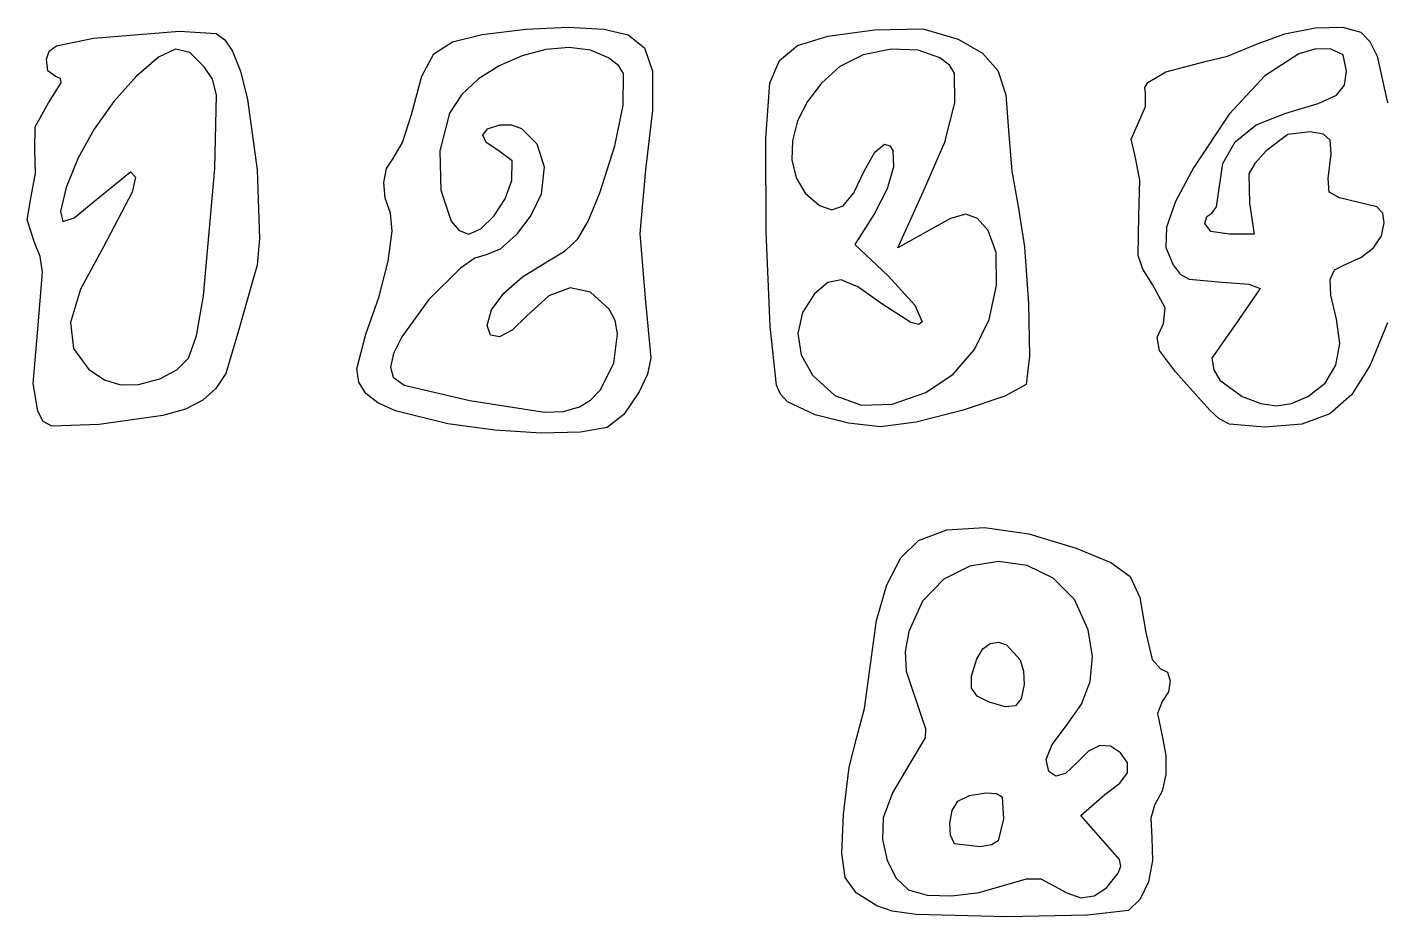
# Model space of a CAD drawing. Header units: metres. Extents: x -32.8 to -0.3, y -12.8 to 5.4.
# Drawn here: x -32.76 to -27.2, y -12.8 to -9.16 of the extents above; entities that cross this region are included whole.
import ezdxf

# ---------------------------------------------------------------- set-up
doc = ezdxf.new("R2010")
doc.units = ezdxf.units.M

msp = doc.modelspace()

# ---------------------------------------------------------------- linework, layer by layer
at = {"layer": '1', "color": 3}
for p, q in [((-30.895697, -9.188496), (-30.717122, -9.165819)), ((-30.717122, -9.165819), (-30.544185, -9.158496)), ((-30.544185, -9.158496), (-30.397907, -9.166482)), ((-29.291017, -9.169492), (-29.094483, -9.164323)), ((-29.094483, -9.164323), (-28.950009, -9.207563)), ((-27.613649, -9.184575), (-27.48937, -9.160654)), ((-27.48937, -9.160654), (-27.378472, -9.157903)), ((-27.378472, -9.157903), (-27.30305, -9.178828)), ((-32.636824, -9.234155), (-32.484659, -9.202261)), ((-32.484659, -9.202261), (-32.133641, -9.174039)), ((-32.133641, -9.174039), (-31.983463, -9.184211)), ((-31.983463, -9.184211), (-31.947965, -9.20925)), ((-31.947965, -9.20925), (-31.916572, -9.256007)), ((-31.093004, -9.266605), (-31.017476, -9.21746)), ((-31.017476, -9.21746), (-30.895697, -9.188496)), ((-30.397907, -9.166482), (-30.299307, -9.189734)), ((-30.299307, -9.189734), (-30.231777, -9.242952)), ((-29.60586, -9.233118), (-29.482181, -9.194386)), ((-29.482181, -9.194386), (-29.291017, -9.169492)), ((-28.950009, -9.207563), (-28.849814, -9.263792)), ((-27.729214, -9.22716), (-27.613649, -9.184575)), ((-27.30305, -9.178828), (-27.26612, -9.216606)), ((-27.26612, -9.216606), (-27.235916, -9.276648)), ((-32.676809, -9.288898), (-32.665723, -9.256364)), ((-32.665723, -9.256364), (-32.636824, -9.234155)), ((-32.150229, -9.248123), (-32.219455, -9.280003)), ((-32.091254, -9.261791), (-32.150229, -9.248123)), ((-32.03196, -9.319507), (-32.091254, -9.261791)), ((-31.916572, -9.256007), (-31.883313, -9.337491)), ((-31.142237, -9.358487), (-31.093004, -9.266605)), ((-30.732351, -9.275109), (-30.825825, -9.31585)), ((-30.635367, -9.249543), (-30.732351, -9.275109)), ((-30.540476, -9.241103), (-30.635367, -9.249543)), ((-30.453284, -9.251742), (-30.540476, -9.241103)), ((-30.379394, -9.283409), (-30.453284, -9.251742)), ((-30.231777, -9.242952), (-30.199169, -9.338485)), ((-29.679369, -9.294479), (-29.60586, -9.233118)), ((-29.33726, -9.271472), (-29.432827, -9.318999)), ((-29.22396, -9.248536), (-29.33726, -9.271472)), ((-29.113053, -9.251943), (-29.22396, -9.248536)), ((-29.02467, -9.283446), (-29.113053, -9.251943)), ((-28.849814, -9.263792), (-28.787565, -9.334643)), ((-27.934732, -9.297458), (-27.847793, -9.276444)), ((-27.847793, -9.276444), (-27.729214, -9.22716)), ((-27.556191, -9.266523), (-27.695384, -9.357201)), ((-27.490585, -9.247448), (-27.556191, -9.266523)), ((-27.428505, -9.246637), (-27.490585, -9.247448)), ((-27.375914, -9.270836), (-27.428505, -9.246637)), ((-27.362325, -9.337598), (-27.375914, -9.270836)), ((-27.235916, -9.276648), (-27.194128, -9.467674)), ((-32.671187, -9.336315), (-32.676809, -9.288898)), ((-32.219455, -9.280003), (-32.309506, -9.358934)), ((-31.998113, -9.370456), (-32.03196, -9.319507)), ((-30.825825, -9.31585), (-30.910183, -9.369816)), ((-30.338807, -9.314123), (-30.379394, -9.283409)), ((-30.318154, -9.347498), (-30.338807, -9.314123)), ((-29.720026, -9.387259), (-29.679369, -9.294479)), ((-29.432827, -9.318999), (-29.508118, -9.386284)), ((-28.9851, -9.313606), (-29.02467, -9.283446)), ((-28.964385, -9.34623), (-28.9851, -9.313606)), ((-28.100088, -9.34052), (-27.934732, -9.297458)), ((-32.640167, -9.359453), (-32.671187, -9.336315)), ((-32.668293, -9.467674), (-32.616916, -9.385509)), ((-32.619889, -9.368066), (-32.640167, -9.359453)), ((-32.616916, -9.385509), (-32.619889, -9.368066)), ((-32.309506, -9.358934), (-32.4023, -9.462156)), ((-31.981951, -9.434934), (-31.998113, -9.370456)), ((-31.883313, -9.337491), (-31.854646, -9.453474)), ((-31.185129, -9.515665), (-31.142237, -9.358487)), ((-30.910183, -9.369816), (-30.979822, -9.435054)), ((-30.319329, -9.478471), (-30.318154, -9.347498)), ((-30.199169, -9.338485), (-30.198724, -9.497584)), ((-29.735555, -9.611543), (-29.720026, -9.387259)), ((-29.508118, -9.386284), (-29.565943, -9.461623)), ((-28.963255, -9.46764), (-28.964385, -9.34623)), ((-28.787565, -9.334643), (-28.754909, -9.435205)), ((-28.186282, -9.405202), (-28.174589, -9.383653)), ((-28.174589, -9.383653), (-28.100088, -9.34052)), ((-27.695384, -9.357201), (-27.840886, -9.514151)), ((-27.36971, -9.395606), (-27.362325, -9.337598)), ((-31.98919, -9.735785), (-31.981951, -9.434934)), ((-30.979822, -9.435054), (-31.029137, -9.509615)), ((-28.754909, -9.435205), (-28.743493, -9.580562)), ((-28.183208, -9.429163), (-28.186282, -9.405202)), ((-28.184102, -9.482562), (-28.183208, -9.429163)), ((-27.477491, -9.470481), (-27.402687, -9.436141)), ((-27.402687, -9.436141), (-27.36971, -9.395606)), ((-32.723213, -9.565368), (-32.668293, -9.467674)), ((-32.4023, -9.462156), (-32.482448, -9.574673)), ((-31.854646, -9.453474), (-31.815165, -9.740986)), ((-30.35372, -9.643335), (-30.319329, -9.478471)), ((-30.198724, -9.497584), (-30.227684, -9.741498)), ((-29.565943, -9.461623), (-29.605785, -9.541519)), ((-29.00443, -9.628347), (-28.963255, -9.46764)), ((-28.211291, -9.545698), (-28.184102, -9.482562)), ((-27.610356, -9.509903), (-27.477491, -9.470481)), ((-31.221194, -9.629036), (-31.185129, -9.515665)), ((-31.029137, -9.509615), (-31.069051, -9.663068)), ((-29.605785, -9.541519), (-29.627126, -9.622481)), ((-28.241644, -9.615666), (-28.211291, -9.545698)), ((-27.840886, -9.514151), (-27.987497, -9.732852)), ((-27.730949, -9.557784), (-27.610356, -9.509903)), ((-32.724492, -9.659931), (-32.723213, -9.565368)), ((-32.482448, -9.574673), (-32.547751, -9.692998)), ((-30.893403, -9.599463), (-30.874552, -9.573558)), ((-30.879024, -9.630264), (-30.893403, -9.599463)), ((-30.874552, -9.573558), (-30.822839, -9.557229)), ((-30.822839, -9.557229), (-30.776456, -9.557736)), ((-30.776456, -9.557736), (-30.735002, -9.572162)), ((-30.735002, -9.572162), (-30.671549, -9.634882)), ((-28.743493, -9.580562), (-28.730262, -9.747426)), ((-27.816438, -9.626248), (-27.730949, -9.557784)), ((-27.601957, -9.596793), (-27.690307, -9.664313)), ((-27.510848, -9.585803), (-27.601957, -9.596793)), ((-27.455196, -9.595383), (-27.510848, -9.585803)), ((-27.428197, -9.620349), (-27.455196, -9.595383)), ((-32.721685, -9.754408), (-32.724492, -9.659931)), ((-31.259471, -9.695509), (-31.221194, -9.629036)), ((-31.069051, -9.663068), (-31.064669, -9.824508)), ((-30.831045, -9.661285), (-30.879024, -9.630264)), ((-30.772564, -9.704966), (-30.831045, -9.661285)), ((-30.671549, -9.634882), (-30.64182, -9.729609)), ((-30.415269, -9.834908), (-30.35372, -9.643335)), ((-29.733868, -9.994386), (-29.735555, -9.611543)), ((-29.627126, -9.622481), (-29.629447, -9.701013)), ((-29.29051, -9.668565), (-29.25015, -9.637007)), ((-29.25015, -9.637007), (-29.229277, -9.643692)), ((-29.229277, -9.643692), (-29.216414, -9.662461)), ((-29.216414, -9.662461), (-29.213587, -9.728518)), ((-29.093119, -9.831704), (-29.00443, -9.628347)), ((-28.225511, -9.685325), (-28.241644, -9.615666)), ((-27.86738, -9.71594), (-27.816438, -9.626248)), ((-27.690307, -9.664313), (-27.737156, -9.715168)), ((-27.423978, -9.675832), (-27.428197, -9.620349)), ((-32.547751, -9.692998), (-32.596011, -9.813642)), ((-31.286549, -9.736064), (-31.259471, -9.695509)), ((-30.774304, -9.784735), (-30.772564, -9.704966)), ((-29.629447, -9.701013), (-29.612229, -9.773621)), ((-29.332404, -9.744438), (-29.29051, -9.668565)), ((-28.2071, -9.783118), (-28.225511, -9.685325)), ((-27.884331, -9.827507), (-27.86738, -9.71594)), ((-27.737156, -9.715168), (-27.761, -9.757772)), ((-27.436669, -9.776961), (-27.423978, -9.675832)), ((-32.73919, -9.850284), (-32.721685, -9.754408)), ((-32.479696, -9.868204), (-32.333336, -9.749896)), ((-32.333336, -9.749896), (-32.313699, -9.771631)), ((-32.313699, -9.771631), (-32.326814, -9.833432)), ((-32.034737, -10.256791), (-31.98919, -9.735785)), ((-31.815165, -9.740986), (-31.806278, -10.022644)), ((-31.29787, -9.793419), (-31.286549, -9.736064)), ((-30.64182, -9.729609), (-30.655154, -9.840562)), ((-30.227684, -9.741498), (-30.251371, -10.002187)), ((-29.612229, -9.773621), (-29.574955, -9.836812)), ((-29.375941, -9.835546), (-29.332404, -9.744438)), ((-29.213587, -9.728518), (-29.23941, -9.819721)), ((-28.730262, -9.747426), (-28.703787, -9.891007)), ((-27.987497, -9.732852), (-28.06106, -9.870936)), ((-27.761, -9.757772), (-27.758777, -9.877795)), ((-27.432339, -9.833173), (-27.436669, -9.776961)), ((-32.596011, -9.813642), (-32.620466, -9.91139)), ((-31.292918, -9.857715), (-31.29787, -9.793419)), ((-31.064669, -9.824508), (-31.022703, -9.952072)), ((-30.801721, -9.859707), (-30.774304, -9.784735)), ((-29.23941, -9.819721), (-29.291622, -9.920614)), ((-29.195754, -10.06034), (-29.093119, -9.831704)), ((-28.211203, -9.928777), (-28.2071, -9.783118)), ((-27.892696, -9.892286), (-27.884331, -9.827507)), ((-32.7561, -9.946123), (-32.73919, -9.850284)), ((-32.564431, -9.937676), (-32.479696, -9.868204)), ((-32.326814, -9.833432), (-32.443931, -10.05679)), ((-31.271176, -9.919092), (-31.292918, -9.857715)), ((-30.847566, -9.930518), (-30.801721, -9.859707)), ((-30.655154, -9.840562), (-30.69713, -9.927826)), ((-30.462966, -9.951571), (-30.415269, -9.834908)), ((-29.574955, -9.836812), (-29.517105, -9.887093)), ((-29.517105, -9.887093), (-29.465704, -9.904875)), ((-29.419512, -9.888359), (-29.375941, -9.835546)), ((-28.06106, -9.870936), (-28.097981, -9.97624)), ((-27.758777, -9.877795), (-27.739867, -10.003896)), ((-27.390547, -9.855671), (-27.432339, -9.833173)), ((-27.237101, -9.892724), (-27.390547, -9.855671)), ((-32.620466, -9.91139), (-32.610647, -9.952403)), ((-32.610647, -9.952403), (-32.564431, -9.937676)), ((-31.26318, -9.992834), (-31.271176, -9.919092)), ((-30.90067, -9.983228), (-30.847566, -9.930518)), ((-30.69713, -9.927826), (-30.756971, -10.007686)), ((-29.465704, -9.904875), (-29.419512, -9.888359)), ((-29.291622, -9.920614), (-29.372364, -10.046229)), ((-28.980804, -9.93994), (-29.06977, -9.989785)), ((-28.91761, -9.923372), (-28.980804, -9.93994)), ((-28.86982, -9.940094), (-28.91761, -9.923372)), ((-28.827064, -9.990122), (-28.86982, -9.940094)), ((-28.703787, -9.891007), (-28.67802, -10.055856)), ((-28.213817, -10.091857), (-28.211203, -9.928777)), ((-27.940881, -9.961562), (-27.93259, -9.931664)), ((-27.93259, -9.931664), (-27.912659, -9.919229)), ((-27.912659, -9.919229), (-27.892696, -9.892286)), ((-27.21262, -9.918422), (-27.237101, -9.892724)), ((-27.207103, -9.957726), (-27.21262, -9.918422)), ((-32.725494, -10.0387), (-32.7561, -9.946123)), ((-31.280465, -10.115402), (-31.26318, -9.992834)), ((-31.022703, -9.952072), (-30.989724, -9.990068)), ((-30.989724, -9.990068), (-30.949867, -10.003896)), ((-30.949867, -10.003896), (-30.90067, -9.983228)), ((-30.504628, -10.02404), (-30.462966, -9.951571)), ((-29.718383, -10.382374), (-29.733868, -9.994386)), ((-29.06977, -9.989785), (-29.195754, -10.06034)), ((-28.794033, -10.079729), (-28.827064, -9.990122)), ((-28.097981, -9.97624), (-28.100458, -10.059279)), ((-27.917074, -9.993868), (-27.940881, -9.961562)), ((-27.840374, -10.003896), (-27.917074, -9.993868)), ((-27.218857, -10.011162), (-27.207103, -9.957726)), ((-32.702619, -10.095532), (-32.725494, -10.0387)), ((-31.806278, -10.022644), (-31.815853, -10.131309)), ((-30.756971, -10.007686), (-30.821891, -10.065984)), ((-30.555757, -10.072526), (-30.504628, -10.02404)), ((-30.251371, -10.002187), (-30.229158, -10.266045)), ((-29.372364, -10.046229), (-29.235178, -10.174934)), ((-27.739867, -10.003896), (-27.840374, -10.003896)), ((-27.251971, -10.05987), (-27.218857, -10.011162)), ((-32.693392, -10.159791), (-32.702619, -10.095532)), ((-32.443931, -10.05679), (-32.537952, -10.230075)), ((-30.925875, -10.103293), (-30.984328, -10.143168)), ((-30.879107, -10.088562), (-30.925875, -10.103293)), ((-30.821891, -10.065984), (-30.879107, -10.088562)), ((-30.631856, -10.117236), (-30.555757, -10.072526)), ((-28.793336, -10.214432), (-28.794033, -10.079729)), ((-28.67802, -10.055856), (-28.661514, -10.288196)), ((-28.193968, -10.147331), (-28.213817, -10.091857)), ((-28.100458, -10.059279), (-28.070692, -10.130566)), ((-27.369381, -10.12946), (-27.30322, -10.10044)), ((-27.30322, -10.10044), (-27.251971, -10.05987)), ((-32.712954, -10.393422), (-32.693392, -10.159791)), ((-31.815853, -10.131309), (-31.836134, -10.202547)), ((-31.318265, -10.263392), (-31.280465, -10.115402)), ((-30.984328, -10.143168), (-31.114191, -10.272462)), ((-30.731135, -10.179166), (-30.631856, -10.117236)), ((-28.155109, -10.210025), (-28.193968, -10.147331)), ((-28.070692, -10.130566), (-28.041139, -10.167552)), ((-27.429016, -10.189468), (-27.410652, -10.151064)), ((-27.410652, -10.151064), (-27.369381, -10.12946)), ((-31.836134, -10.202547), (-31.89228, -10.400527)), ((-30.807784, -10.246423), (-30.731135, -10.179166)), ((-29.482579, -10.201665), (-29.537036, -10.248178)), ((-29.42823, -10.191647), (-29.482579, -10.201665)), ((-29.359507, -10.220321), (-29.42823, -10.191647)), ((-29.261925, -10.289881), (-29.359507, -10.220321)), ((-29.235178, -10.174934), (-29.12601, -10.294547)), ((-28.822116, -10.353427), (-28.793336, -10.214432)), ((-28.10289, -10.306051), (-28.155109, -10.210025)), ((-28.041139, -10.167552), (-28.005315, -10.18904)), ((-28.005315, -10.18904), (-27.869675, -10.201451)), ((-27.869675, -10.201451), (-27.760508, -10.208957)), ((-27.760508, -10.208957), (-27.715103, -10.227003)), ((-27.425801, -10.253668), (-27.429016, -10.189468)), ((-32.537952, -10.230075), (-32.57858, -10.366138)), ((-32.06376, -10.420202), (-32.034737, -10.256791)), ((-31.371817, -10.413398), (-31.318265, -10.263392)), ((-31.114191, -10.272462), (-31.224511, -10.424661)), ((-30.857346, -10.314238), (-30.807784, -10.246423)), ((-30.623609, -10.256605), (-30.714194, -10.339895)), ((-30.535846, -10.224077), (-30.623609, -10.256605)), ((-30.452694, -10.242457), (-30.535846, -10.224077)), ((-30.375945, -10.311894), (-30.452694, -10.242457)), ((-30.229158, -10.266045), (-30.206496, -10.510211)), ((-29.537036, -10.248178), (-29.586374, -10.32503)), ((-27.715103, -10.227003), (-27.813881, -10.370785)), ((-27.402336, -10.352656), (-27.425801, -10.253668)), ((-30.875364, -10.37784), (-30.857346, -10.314238)), ((-30.352371, -10.357624), (-30.375945, -10.311894)), ((-29.586374, -10.32503), (-29.604376, -10.410775)), ((-29.142608, -10.365878), (-29.261925, -10.289881)), ((-29.12601, -10.294547), (-29.096228, -10.362814)), ((-28.661514, -10.288196), (-28.65802, -10.504021)), ((-28.110034, -10.370448), (-28.10289, -10.306051)), ((-32.57858, -10.366138), (-32.566732, -10.472697)), ((-30.861957, -10.417996), (-30.875364, -10.37784)), ((-30.714194, -10.339895), (-30.773601, -10.397194)), ((-30.342267, -10.412258), (-30.352371, -10.357624)), ((-29.692518, -10.622094), (-29.718383, -10.382374)), ((-29.110099, -10.373362), (-29.142608, -10.365878)), ((-29.096228, -10.362814), (-29.110099, -10.373362)), ((-28.882063, -10.476135), (-28.822116, -10.353427)), ((-28.136007, -10.426812), (-28.110034, -10.370448)), ((-27.813881, -10.370785), (-27.912659, -10.512258)), ((-27.388915, -10.452152), (-27.402336, -10.352656)), ((-27.194679, -10.3668), (-27.264377, -10.540118)), ((-32.731958, -10.615923), (-32.712954, -10.393422)), ((-32.09596, -10.511676), (-32.06376, -10.420202)), ((-31.89228, -10.400527), (-31.944226, -10.574436)), ((-31.408152, -10.55519), (-31.371817, -10.413398)), ((-31.224511, -10.424661), (-31.258534, -10.493166)), ((-30.825446, -10.423837), (-30.861957, -10.417996)), ((-30.773601, -10.397194), (-30.825446, -10.423837)), ((-30.357731, -10.53278), (-30.342267, -10.412258)), ((-29.604376, -10.410775), (-29.590861, -10.498426)), ((-28.126123, -10.480366), (-28.136007, -10.426812)), ((-32.566732, -10.472697), (-32.503322, -10.557472)), ((-31.258534, -10.493166), (-31.271103, -10.547979)), ((-29.590861, -10.498426), (-29.545649, -10.580997)), ((-28.96977, -10.577387), (-28.882063, -10.476135)), ((-28.060934, -10.56757), (-28.126123, -10.480366)), ((-27.405114, -10.540744), (-27.388915, -10.452152)), ((-32.144714, -10.559422), (-32.09596, -10.511676)), ((-31.271103, -10.547979), (-31.259962, -10.589941)), ((-30.41286, -10.642553), (-30.357731, -10.53278)), ((-30.206496, -10.510211), (-30.22024, -10.577354)), ((-28.65802, -10.504021), (-28.671286, -10.619327)), ((-27.912659, -10.512258), (-27.904314, -10.559432)), ((-27.449371, -10.614241), (-27.405114, -10.540744)), ((-27.264377, -10.540118), (-27.339928, -10.6608)), ((-32.503322, -10.557472), (-32.440186, -10.600603)), ((-32.440186, -10.600603), (-32.374465, -10.620921)), ((-32.300623, -10.619161), (-32.213122, -10.596058)), ((-32.213122, -10.596058), (-32.144714, -10.559422)), ((-31.944226, -10.574436), (-31.984152, -10.635961)), ((-31.399526, -10.609984), (-31.408152, -10.55519)), ((-31.371279, -10.655964), (-31.399526, -10.609984)), ((-31.259962, -10.589941), (-31.214346, -10.621598)), ((-30.22024, -10.577354), (-30.253326, -10.649524)), ((-29.545649, -10.580997), (-29.454012, -10.663871)), ((-29.08183, -10.652014), (-28.96977, -10.577387)), ((-27.920997, -10.724884), (-28.060934, -10.56757)), ((-27.904314, -10.559432), (-27.88006, -10.60229)), ((-27.88006, -10.60229), (-27.78849, -10.669152)), ((-32.713025, -10.729151), (-32.731958, -10.615923)), ((-32.374465, -10.620921), (-32.300623, -10.619161)), ((-31.984152, -10.635961), (-32.038016, -10.68364)), ((-31.32209, -10.694573), (-31.371279, -10.655964)), ((-31.214346, -10.621598), (-30.946547, -10.684836)), ((-30.452339, -10.683748), (-30.41286, -10.642553)), ((-30.253326, -10.649524), (-30.316933, -10.741857)), ((-29.676575, -10.65956), (-29.692518, -10.622094)), ((-29.647788, -10.690007), (-29.676575, -10.65956)), ((-29.454012, -10.663871), (-29.344721, -10.703552)), ((-29.219939, -10.699711), (-29.08183, -10.652014)), ((-28.671286, -10.619327), (-28.758106, -10.667466)), ((-27.520121, -10.668449), (-27.449371, -10.614241)), ((-27.339928, -10.6608), (-27.429672, -10.739082)), ((-32.109293, -10.719801), (-32.20146, -10.746774)), ((-32.038016, -10.68364), (-32.109293, -10.719801)), ((-31.250639, -10.727252), (-31.32209, -10.694573)), ((-30.946547, -10.684836), (-30.640544, -10.732272)), ((-30.563088, -10.729281), (-30.498181, -10.710664)), ((-30.498181, -10.710664), (-30.452339, -10.683748)), ((-29.533849, -10.743494), (-29.647788, -10.690007)), ((-29.344721, -10.703552), (-29.219939, -10.699711)), ((-28.758106, -10.667466), (-28.929465, -10.724896)), ((-27.78849, -10.669152), (-27.71218, -10.696978)), ((-27.71218, -10.696978), (-27.647957, -10.706152)), ((-27.647957, -10.706152), (-27.586909, -10.69665)), ((-27.586909, -10.69665), (-27.520121, -10.668449)), ((-32.690266, -10.770296), (-32.713025, -10.729151)), ((-32.655869, -10.789714), (-32.690266, -10.770296)), ((-32.20146, -10.746774), (-32.46237, -10.782468)), ((-31.035675, -10.780588), (-31.250639, -10.727252)), ((-30.640544, -10.732272), (-30.563088, -10.729281)), ((-30.316933, -10.741857), (-30.385094, -10.795255)), ((-29.398004, -10.777759), (-29.533849, -10.743494)), ((-29.120744, -10.77284), (-29.267325, -10.792522)), ((-28.929465, -10.724896), (-29.120744, -10.77284)), ((-27.882981, -10.760333), (-27.920997, -10.724884)), ((-27.840159, -10.781389), (-27.882981, -10.760333)), ((-27.429672, -10.739082), (-27.544479, -10.781371)), ((-32.46237, -10.782468), (-32.655869, -10.789714)), ((-30.844149, -10.806833), (-31.035675, -10.780588)), ((-30.654695, -10.818413), (-30.844149, -10.806833)), ((-30.493086, -10.814747), (-30.654695, -10.818413)), ((-30.385094, -10.795255), (-30.493086, -10.814747)), ((-29.267325, -10.792522), (-29.398004, -10.777759)), ((-27.695219, -10.794074), (-27.840159, -10.781389)), ((-27.544479, -10.781371), (-27.695219, -10.794074)), ((-29.11201, -11.257128), (-28.995733, -11.213512)), ((-28.995733, -11.213512), (-28.841474, -11.204537)), ((-28.841474, -11.204537), (-28.661211, -11.229626)), ((-29.184038, -11.328793), (-29.11201, -11.257128)), ((-28.661211, -11.229626), (-28.466918, -11.288203)), ((-29.241215, -11.438681), (-29.184038, -11.328793)), ((-28.466918, -11.288203), (-28.325115, -11.347182)), ((-28.901415, -11.362093), (-29.008218, -11.416329)), ((-28.784593, -11.343137), (-28.901415, -11.362093)), ((-28.6678, -11.359568), (-28.784593, -11.343137)), ((-28.56108, -11.411496), (-28.6678, -11.359568)), ((-28.325115, -11.347182), (-28.246066, -11.405334)), ((-29.282776, -11.584807), (-29.241215, -11.438681)), ((-29.008218, -11.416329), (-29.094957, -11.505735)), ((-28.474479, -11.499028), (-28.56108, -11.411496)), ((-28.246066, -11.405334), (-28.20612, -11.491301)), ((-28.418043, -11.622274), (-28.474479, -11.499028)), ((-28.20612, -11.491301), (-28.181628, -11.633729)), ((-29.094957, -11.505735), (-29.151587, -11.630203)), ((-29.307957, -11.765188), (-29.282776, -11.584807)), ((-29.151587, -11.630203), (-29.16598, -11.711772)), ((-28.400538, -11.732107), (-28.418043, -11.622274)), ((-28.181628, -11.633729), (-28.156512, -11.744895)), ((-29.16598, -11.711772), (-29.162731, -11.79239)), ((-28.872913, -11.7414), (-28.84909, -11.700319)), ((-28.84909, -11.700319), (-28.81871, -11.678282)), ((-28.81871, -11.678282), (-28.785013, -11.673517)), ((-28.785013, -11.673517), (-28.751239, -11.684252)), ((-28.751239, -11.684252), (-28.696424, -11.745137)), ((-29.332178, -11.944298), (-29.307957, -11.765188)), ((-28.894964, -11.812443), (-28.872913, -11.7414)), ((-28.696424, -11.745137), (-28.681864, -11.791743)), ((-28.409422, -11.833807), (-28.400538, -11.732107)), ((-28.156512, -11.744895), (-28.121677, -11.781896)), ((-29.162731, -11.79239), (-29.098482, -11.982818)), ((-28.895318, -11.860834), (-28.894964, -11.812443)), ((-28.681864, -11.791743), (-28.68019, -11.846762)), ((-28.121677, -11.781896), (-28.093919, -11.796485)), ((-28.093919, -11.796485), (-28.083134, -11.832015)), ((-28.083134, -11.832015), (-28.089939, -11.876125)), ((-28.871947, -11.893734), (-28.895318, -11.860834)), ((-28.68019, -11.846762), (-28.691393, -11.905112)), ((-28.444737, -11.927555), (-28.409422, -11.833807)), ((-28.089939, -11.876125), (-28.114953, -11.916456)), ((-28.822825, -11.918303), (-28.871947, -11.893734)), ((-28.756213, -11.937623), (-28.822825, -11.918303)), ((-28.714568, -11.934313), (-28.756213, -11.937623)), ((-28.691393, -11.905112), (-28.714568, -11.934313)), ((-28.506523, -12.013533), (-28.444737, -11.927555)), ((-28.114953, -11.916456), (-28.133815, -11.965482)), ((-29.363766, -12.061521), (-29.332178, -11.944298)), ((-29.098482, -11.982818), (-29.082779, -12.025909)), ((-28.133815, -11.965482), (-28.115835, -12.056484)), ((-29.082779, -12.025909), (-29.084051, -12.064317)), ((-28.565473, -12.092318), (-28.506523, -12.013533)), ((-29.395011, -12.184231), (-29.363766, -12.061521)), ((-29.084051, -12.064317), (-29.150933, -12.17665)), ((-28.589992, -12.153409), (-28.565473, -12.092318)), ((-28.370689, -12.096271), (-28.41663, -12.119253)), ((-28.326781, -12.098567), (-28.370689, -12.096271)), ((-28.285192, -12.126207), (-28.326781, -12.098567)), ((-28.115835, -12.056484), (-28.099732, -12.137187)), ((-28.57916, -12.202726), (-28.589992, -12.153409)), ((-28.41663, -12.119253), (-28.464316, -12.167448)), ((-28.25692, -12.167282), (-28.285192, -12.126207)), ((-28.099732, -12.137187), (-28.099729, -12.214145)), ((-29.418404, -12.376533), (-29.395011, -12.184231)), ((-29.150933, -12.17665), (-29.217565, -12.289511)), ((-28.550635, -12.221948), (-28.57916, -12.202726)), ((-28.510369, -12.21041), (-28.550635, -12.221948)), ((-28.464316, -12.167448), (-28.510369, -12.21041)), ((-28.288165, -12.249787), (-28.257566, -12.207563)), ((-28.257566, -12.207563), (-28.25692, -12.167282)), ((-28.099729, -12.214145), (-28.115361, -12.283032)), ((-28.349754, -12.296692), (-28.288165, -12.249787)), ((-29.217565, -12.289511), (-29.255789, -12.392476)), ((-28.973554, -12.36225), (-28.951236, -12.323762)), ((-28.951236, -12.323762), (-28.903605, -12.299844)), ((-28.903605, -12.299844), (-28.836644, -12.289896)), ((-28.836644, -12.289896), (-28.792166, -12.292416)), ((-28.792166, -12.292416), (-28.769057, -12.305436)), ((-28.769057, -12.305436), (-28.764677, -12.395729)), ((-28.448531, -12.382016), (-28.349754, -12.296692)), ((-28.115361, -12.283032), (-28.146166, -12.339523)), ((-29.425532, -12.536637), (-29.418404, -12.376533)), ((-28.983975, -12.413014), (-28.973554, -12.36225)), ((-28.357159, -12.48624), (-28.448531, -12.382016)), ((-28.146166, -12.339523), (-28.161074, -12.393729)), ((-29.255789, -12.392476), (-29.25888, -12.479792)), ((-28.981456, -12.462761), (-28.983975, -12.413014)), ((-28.764677, -12.395729), (-28.786027, -12.485613)), ((-28.161074, -12.393729), (-28.157878, -12.474178)), ((-29.25888, -12.479792), (-29.239736, -12.566201)), ((-28.964951, -12.498196), (-28.981456, -12.462761)), ((-28.859117, -12.509955), (-28.964951, -12.498196)), ((-28.786027, -12.485613), (-28.813048, -12.502279)), ((-28.289376, -12.562187), (-28.357159, -12.48624)), ((-28.157878, -12.474178), (-28.154561, -12.566006)), ((-29.411326, -12.635389), (-29.425532, -12.536637)), ((-28.813048, -12.502279), (-28.859117, -12.509955)), ((-29.239736, -12.566201), (-29.202777, -12.639149)), ((-28.295215, -12.617489), (-28.284323, -12.589812)), ((-28.284323, -12.589812), (-28.289376, -12.562187)), ((-28.154561, -12.566006), (-28.171578, -12.65336)), ((-29.366417, -12.698432), (-29.411326, -12.635389)), ((-29.202777, -12.639149), (-29.152421, -12.686086)), ((-28.759954, -12.667854), (-28.669483, -12.641172)), ((-28.669483, -12.641172), (-28.611216, -12.640739)), ((-28.611216, -12.640739), (-28.505589, -12.699158)), ((-28.342364, -12.677466), (-28.295215, -12.617489)), ((-28.171578, -12.65336), (-28.205384, -12.725145)), ((-29.281436, -12.751408), (-29.366417, -12.698432)), ((-29.152421, -12.686086), (-29.076406, -12.707772)), ((-29.076406, -12.707772), (-28.974819, -12.711459)), ((-28.974819, -12.711459), (-28.863915, -12.697901)), ((-28.863915, -12.697901), (-28.759954, -12.667854)), ((-28.505589, -12.699158), (-28.448523, -12.718678)), ((-28.448523, -12.718678), (-28.393791, -12.711321)), ((-28.393791, -12.711321), (-28.342364, -12.677466)), ((-29.219599, -12.772949), (-29.281436, -12.751408)), ((-29.1219, -12.786715), (-29.219599, -12.772949)), ((-28.252438, -12.770269), (-28.420012, -12.789449)), ((-28.205384, -12.725145), (-28.252438, -12.770269)), ((-28.750414, -12.796766), (-29.1219, -12.786715)), ((-28.420012, -12.789449), (-28.750414, -12.796766))]:
    msp.add_line(p, q, dxfattribs=at)

doc.saveas('drawing.dxf')
